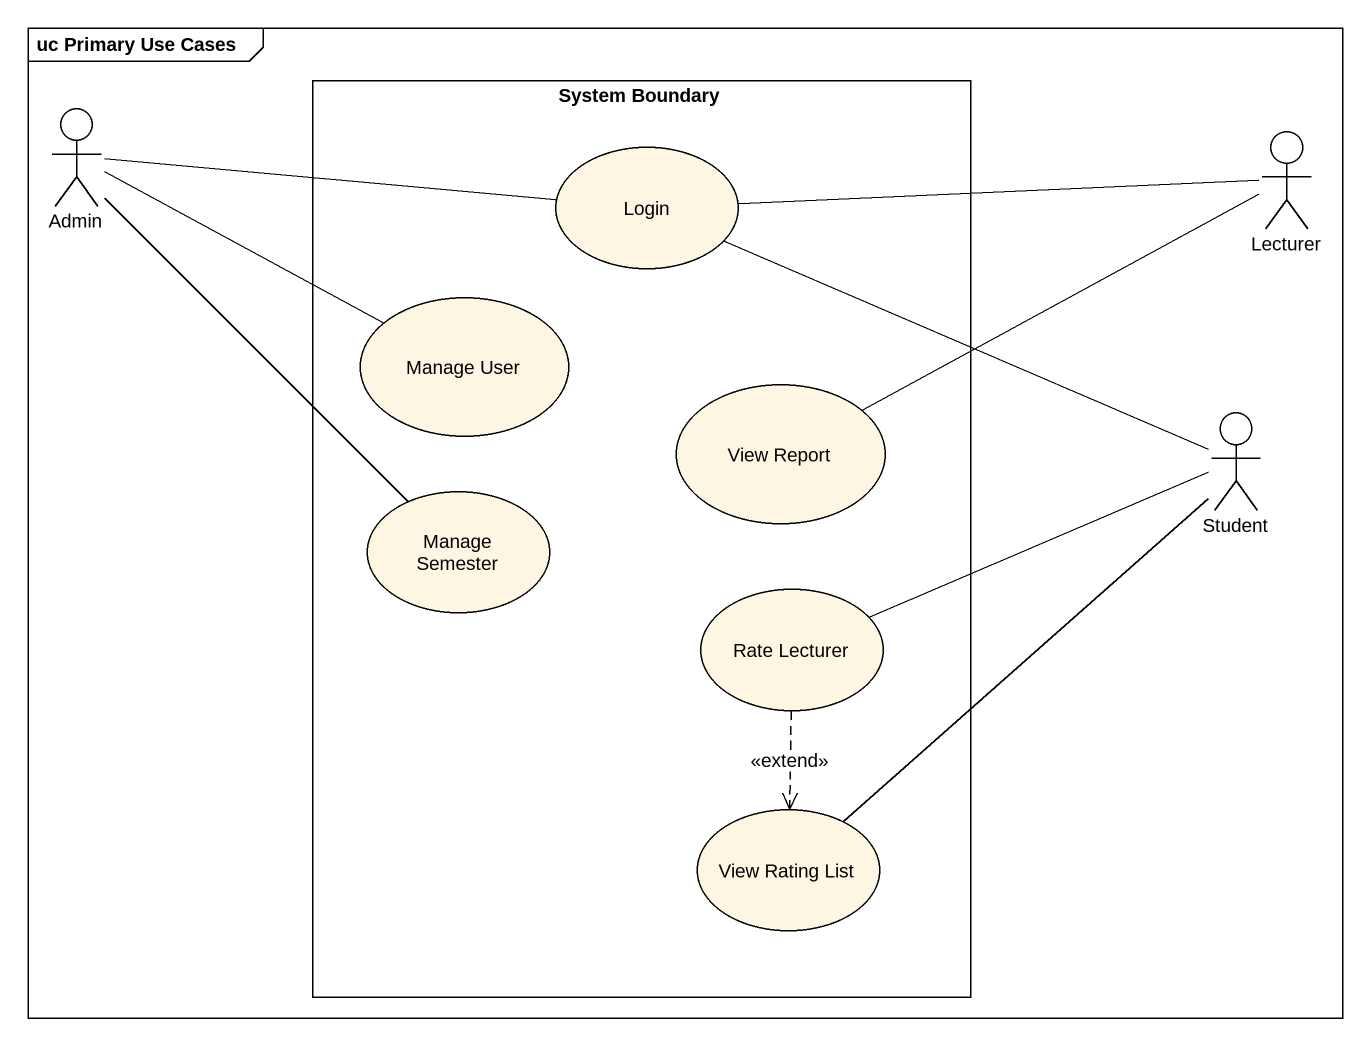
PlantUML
@startuml
mainframe uc Primary Use Cases
actor Admin
rectangle "System Boundary" as System_Boundary {
  usecase Login
  usecase "Manage User" as Manage_User
  usecase "View Report" as View_Report
  usecase "Manage Semester" as Manage_Semester
  usecase "Rate Lecturer" as Rate_Lecturer
  usecase "View Rating List" as View_Rating_List
}
actor Lecturer
actor Student
Admin -right- Login
Admin -right- Manage_User
Admin -- Manage_Semester
Lecturer -left- Login
Lecturer -left- View_Report
Student -left- Login
Student -left- Rate_Lecturer
Student -- View_Rating_List
Rate_Lecturer ..> View_Rating_List : <<extend>>
@enduml
